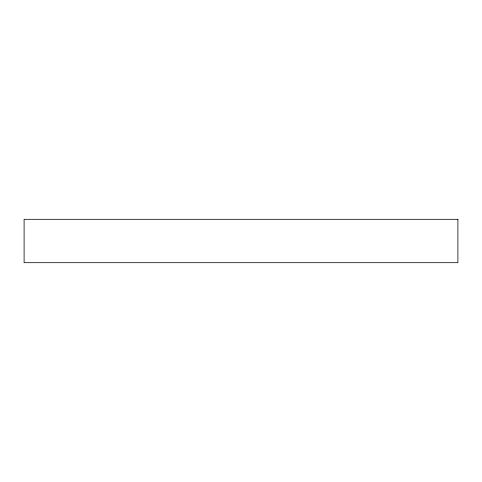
<?xml version="1.0" encoding="UTF-8"?>
<svg xmlns="http://www.w3.org/2000/svg" width="482" height="482" viewBox="0 0 482 482"><rect width="100%" height="100%" fill="white"/><g stroke="black" fill="none" stroke-linecap="round" stroke-linejoin="round"><path stroke-width="0.72" d="M457.9 219.31L24.1 219.31L24.1 262.69L457.9 262.69L457.9 219.31"/></g></svg>
